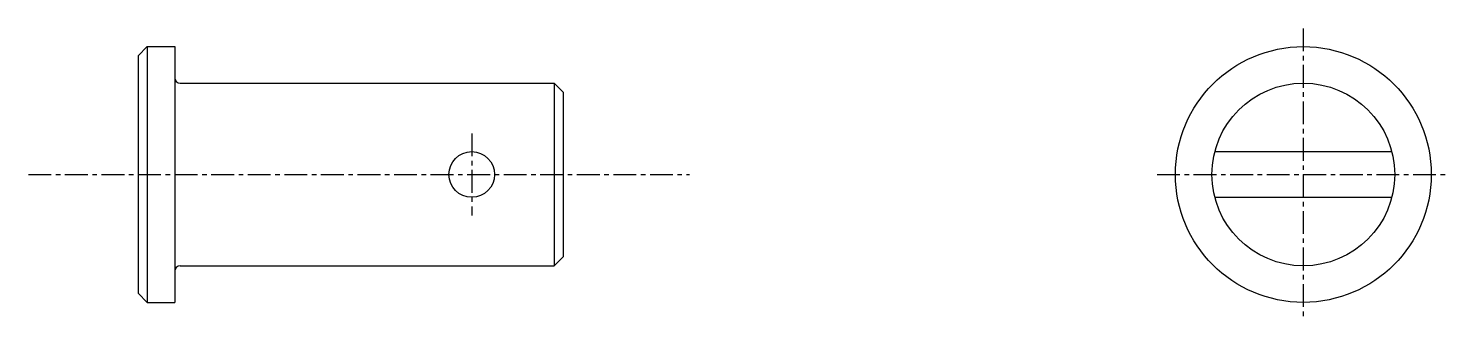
# Model space of a CAD drawing. Extents: x 30 to 110, y 57 to 180.
# Drawn here: x 31.9 to 109.7, y 164.4 to 180.4 of the extents above; entities outside this region: 2.
import ezdxf

# ---------------------------------------------------------------- set-up
doc = ezdxf.new("R2010")
doc.units = 0
doc.linetypes.add('CENTER', pattern=[2, 1.25, -0.25, 0.25, -0.25])
doc.linetypes.add('DASHED', pattern=[19.05, 12.7, -6.35])
doc.layers.get('0').update_dxf_attribs({"linetype": 'CONTINUOUS'})
doc.layers.add('CENTER', color=1, linetype='CENTER')

msp = doc.modelspace()

# ---------------------------------------------------------------- linework, layer by layer
for p, q in [((37.943, 178.862), (38.443, 179.362)), ((37.943, 178.862), (37.943, 165.862)), ((38.443, 179.362), (38.443, 165.362)), ((38.443, 179.362), (39.943, 179.362)), ((38.818, 179.362), (38.818, 179.362)), ((39.193, 179.362), (39.193, 179.362)), ((39.943, 179.362), (39.943, 165.362)), ((40.243, 177.362), (60.693, 177.362)), ((60.693, 177.362), (60.693, 167.362)), ((60.693, 177.362), (61.193, 176.862)), ((61.193, 176.862), (61.193, 167.862)), ((40.243, 167.362), (60.693, 167.362)), ((61.193, 167.862), (60.693, 167.362)), ((38.443, 165.362), (37.943, 165.862)), ((38.443, 165.362), (39.943, 165.362))]:
    msp.add_line(p, q)
at = {"color": 3, "linetype": 'DASHED'}
for p, q in [((96.839, 173.612), (106.521, 173.612)), ((96.839, 171.112), (106.521, 171.112))]:
    msp.add_line(p, q, dxfattribs=at)
for centre, radius in [((101.68, 172.362), 7), ((101.68, 172.362), 5), ((56.193, 172.362), 1.25)]:
    msp.add_circle(centre, radius)
for centre, start, end in [((40.243, 177.662), 180, 270), ((40.243, 167.062), 90, 180)]:
    msp.add_arc(centre, 0.3, start, end)
at = {"layer": 'CENTER', "color": 1, "linetype": 'CENTER'}
for p, q in [((101.68, 180.362), (101.68, 164.362)), ((56.193, 174.612), (56.193, 170.112)), ((31.943, 172.362), (68.104, 172.362)), ((93.68, 172.362), (109.68, 172.362))]:
    msp.add_line(p, q, dxfattribs=at)

# ---------------------------------------------------------------- texts
for s, p in [('HCLGN 10-15', (28.791, 86.952)), ('HCLGN10', (28.791, 56.952))]:
    msp.add_text(s, height=8).set_placement(p)

doc.saveas('drawing.dxf')
